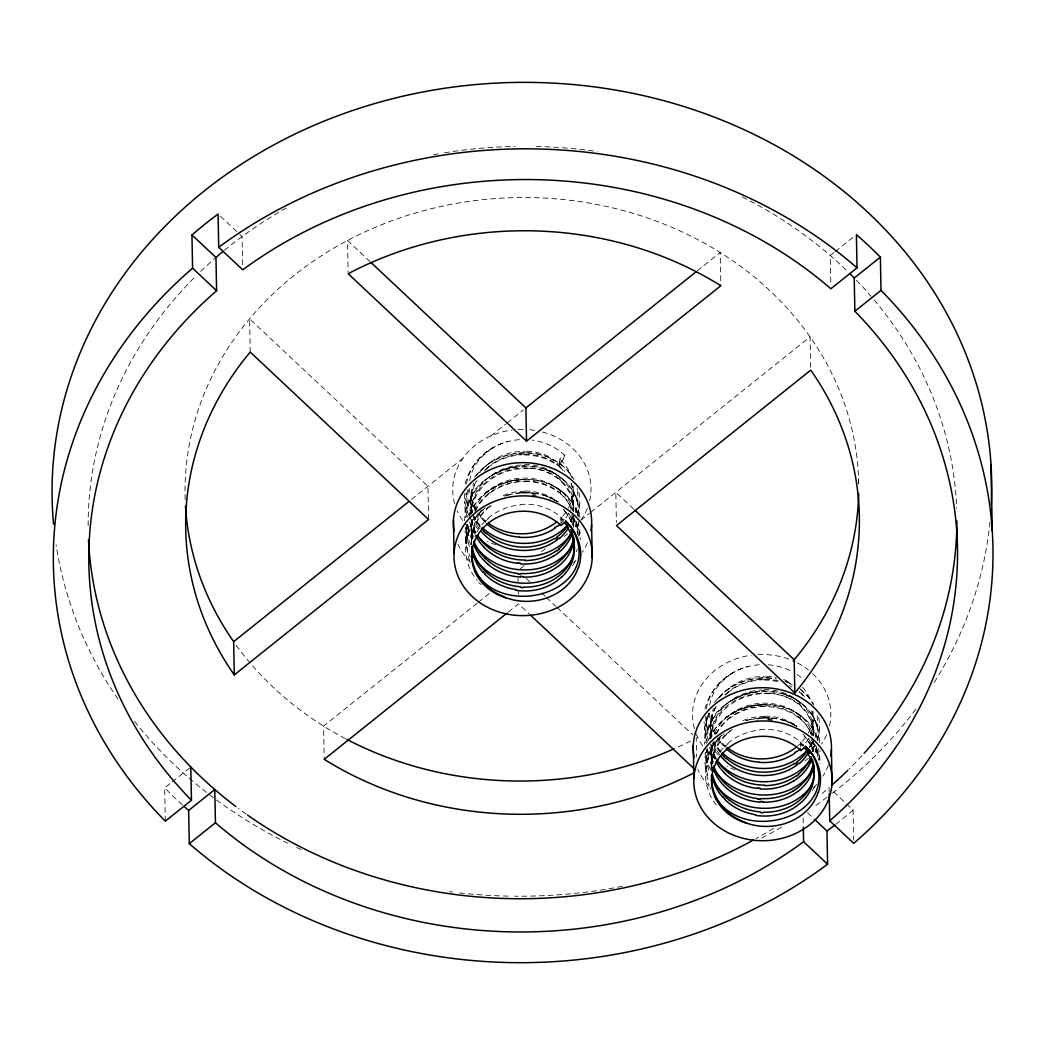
<?xml version="1.0" encoding="UTF-8"?>
<svg xmlns="http://www.w3.org/2000/svg" width="1045" height="1045" viewBox="0 0 1045 1045"><rect width="100%" height="100%" fill="white"/><g stroke="black" fill="none" stroke-linecap="round" stroke-linejoin="round"><path stroke-width="0.75" stroke-dasharray="5 3.75" d="M706.12 743.766C705.636 715.237 732.48 692.822 759.702 691.359M465.43 528.078C464.502 537.809 465.77 548.063 470.394 556.75M705.231 753.158L705.022 764.339L708.575 778.995M466.344 517.131C466.828 489.204 493.214 467.768 519.901 466.279M711.031 749.905L711.305 758.853L711.07 751.969L712.468 743.217M470.981 511.514L471.138 509.255A51.767 46.764 -3.3 0 1 487.27 478.636A51.767 45.98 -9.3 0 1 521.925 464.921M464.463 493.632C464.111 501.221 465.861 509.215 469.296 515.969M476.037 481.536C471.452 490.04 469.793 499.902 471.334 509.437L470.759 502.828A51.767 46.359 5.4 0 0 472.719 512.651L470.759 502.828M467.128 524.538L466.07 537.679L467.128 524.538L466.893 536.947L470.015 549.043M579.4 535.549L580.119 526.758M819.202 760.642L820.025 750.388M470.929 498.034L470.759 500.294A51.767 46.79 -2.4 0 0 471.752 512.285M710.94 734.335L710.77 736.607A51.767 46.32 5.7 0 0 710.77 737.757M578.12 515.916C582.091 485.625 549.696 463.34 521.625 466.161M817.921 740.996C821.879 710.718 789.497 688.42 761.413 691.241M573.274 510.94L573.352 501.927L573.627 510.234A51.767 43.224 5.2 0 1 573.548 511.554M813.075 736.02L813.154 727.006L813.428 735.314A51.767 42.558 -0.4 0 0 801.175 706.877M711.449 771.001C709.934 754.137 719.195 737.195 733.629 728.561M579.857 517.549L578.995 503.546L573.653 491.32L577.271 501.731C561.165 445.079 463.575 460.989 464.646 520.841M819.659 742.629L818.797 728.626L813.441 716.4L817.072 726.824C801.254 670.877 705.009 685.481 704.644 744.34M812.984 751.734L813.519 741.349A51.767 43.041 -6.6 0 1 813.532 746.548M710.809 738.671C712.403 681.209 812.644 676.024 813.428 735.314M707.178 748.076L706.538 760.486L709.241 772.66M817.765 756.841L818.457 748.311L817.347 754.15M466.514 483.73C470.067 462.778 488.133 446.607 508.183 441.473M706.302 708.81C709.855 687.871 727.934 671.687 747.972 666.553M578.708 523.31L576.148 531.748M467.611 489.909L464.62 502.436L465.443 517.471M707.034 716.57L704.421 727.516L705.244 742.564M577.323 534.557L578.59 521.808M708.993 713.343L705.27 726.079L708.993 713.343C705.427 722.591 704.866 732.95 707.569 742.486M576.997 521.546L574.423 528.339M816.785 746.626L814.826 752.086M577.258 548.965L576.317 551.708M577.258 514.558C580.171 507.034 580.628 498.321 578.408 490.614M817.059 739.638C819.972 732.127 820.429 723.401 818.209 715.694M468.656 489.739L466.096 503.533L467.781 517.406M469.701 515.303C485.089 468.539 565.319 466.592 577.794 516.152L576.971 511.044L577.663 515.655M465.156 484.057C468.839 468.813 479.146 455.372 492.861 447.835A51.884 44.935 -1.1 0 1 508.484 441.408L513.082 440.428A54.954 47.6 -1.1 0 1 520.933 439.618M704.944 709.15C708.628 693.893 718.947 680.465 732.649 672.915A51.884 44.935 -1.1 0 1 748.285 666.488L752.87 665.521A54.954 47.6 -1.1 0 1 759.859 664.738M469.035 516.948L470.681 512.507L470.054 513.97M575.233 512.638L577.833 502.906L577.65 491.516M815.035 737.718L817.791 726.562L817.19 715.198M570.348 521.102L571.85 517.406M809.64 747.423L811.651 742.499M709.855 739.05C727.137 693.723 803.553 692.339 818.261 740.265M715.825 706.629C711.292 715.12 709.45 724.995 711.122 734.53L710.561 727.908A51.767 46.803 -0.5 0 1 713.604 708.105M474.992 511.279C491.098 473.098 555.548 469.518 571.628 509.176M716.152 733.76C725.204 716.086 745.124 706.002 764.548 705.806M813.167 741.702L809.993 746.757M572.503 565.724L576.409 559.193M812.305 790.817L816.21 784.286M572.647 517.902L570.204 521.664M469.127 514.101C475.057 501.391 485.638 491.215 498.282 485.311L486.212 492.404L497.929 485.285L504.657 482.764L511.279 480.909L497.929 485.285L511.123 480.831L524.969 479.368L511.123 480.831C528.561 477.265 547.893 480.178 561.988 491.568L551.538 484.893L562.589 491.672L570.505 500.333L562.589 491.672C569.995 498.321 576.918 506.59 578.773 516.622M563.203 459.055L559.846 464.581L559.728 458.964L564.47 455.058A56.325 48.788 -1.1 0 0 531.8 440.023M708.915 739.181C714.845 726.484 725.439 716.295 738.083 710.391L726.014 717.484L737.718 710.378L751.081 705.989L737.718 710.378C758.161 701.208 783.946 702.358 801.776 716.648L791.339 709.973C803.514 715.773 813.859 726.536 817.255 739.834M571.994 525.282L575.429 520.188M812.657 749.082L815.231 745.268M472 494.977L476.298 489.295M711.802 720.057L716.099 714.375M477.408 515.107L470.198 527.555L466.057 543.4L469.127 530.52C465.691 540.931 466.161 552.518 470.394 562.628M476.246 475.736C485.781 463.079 500.96 455.359 516.557 453.308M477.526 514.937C461.315 532.65 461.577 562.236 477.173 580.262M481.418 510.326L473.868 519.339L482.947 509.072L478.44 513.84L481.758 510.221M720.266 736.529C700.816 754.999 700.385 788.27 718.673 807.733M719.3 737.692L713.67 744.419L721.742 735.288M718.098 698.295C727.66 687.101 741.832 680.308 756.345 678.388M474.574 477.291C497.564 445.144 554.007 443.733 573.992 479.603M714.375 702.371L718.228 698.138M490.392 505.911C479.302 513.578 472.34 526.824 471.53 540.187A51.767 46.79 -2 0 0 471.504 544.497L471.491 538.11L471.53 540.2A51.767 46.15 -8.7 0 1 486.709 509.555M721.847 735.105C712.416 743.74 707.765 756.123 705.845 768.493L708.915 755.6C705.845 765.018 705.871 775.39 709.085 784.769M719.195 697.08C733.499 681.536 756.214 674.966 776.801 679.015M485.128 469.767C506.093 448.893 544.941 448.462 564.587 471.465M724.93 694.86C739.155 680.987 760.956 675.997 780.027 681.301M486.487 520.41L488.302 518.764M726.275 745.49L728.104 743.844M486.265 509.176L488.093 507.543M726.066 734.256L727.895 732.623M487.832 494.246L489.726 492.704M727.633 719.326L729.514 717.784M411.443 499.458L462.935 458.272M490.915 435.883L505.911 423.891M507.165 422.898L523.401 409.901M697.328 270.773L720.188 252.485L720.828 285.729M165.319 821.161L164.679 787.917L170.897 782.94M172.151 781.947L189.576 768.01M833.988 252.537L830.252 255.529L830.801 284.018M835.229 251.545L853.896 236.601M477.238 603.174L323.584 726.079L324.224 759.31M478.505 602.155L489.935 593.011M520.371 568.663L524.12 565.672M541.61 551.669L545.359 548.677M580.837 520.292L589.589 513.304M590.83 512.298L810.11 336.895L810.75 370.139M508.353 612.03L518.503 603.905L529.214 613.951M488.629 450.682L492.861 447.835M728.417 675.762L732.649 672.915M697.668 737.326L696.231 738.083L696.597 757.076M504.578 496.166L506.211 495.63M746.012 720.71L747.658 720.214M507.87 495.134C522.539 490.954 538.789 492.012 552.531 498.739C540.814 492.848 527.085 491.542 514.258 493.697M749.33 719.77L762.955 717.784M505.976 495.565L512.899 493.919M745.764 720.658C762.484 715.577 781.503 717.001 796.577 726.144M518.268 453.112L525.139 452.772M758.069 678.192L764.94 677.852M521.938 465.43L524.472 465.352M761.727 690.51L764.274 690.431M521.716 454.209L524.263 454.131M761.518 679.289L764.052 679.211M560.93 519.848L564.222 519.796M800.731 744.928L803.357 744.889M524.224 452.054L526.719 452.08M764.013 677.134L766.507 677.173M764.679 717.745L773.222 718.215L759.48 717.915C772.268 717.236 785.592 719.143 796.538 726.21L786.637 721.246L797.152 726.419M526.863 452.798C544.941 453.164 563.568 461.968 572.764 477.97M766.651 677.878L775.338 678.636M764.561 705.806C783.763 705.506 804.271 715.551 811.416 734.256M767.814 719.26L772.307 719.509M532.519 494.429L535.562 494.951M785.709 681.471L792.489 684.436M784.886 681.17L792.437 684.384M554.738 500.032L546.848 496.166L552.491 499.04M553.902 499.758L558.134 501.913L556.789 501.064M553.941 499.536L558.134 501.913M800.522 689.478L809.013 697.146L813.794 704.683M558.657 491.79L560.42 493.253L560.381 491.189L562.027 492.704M798.458 716.87L800.222 718.346L800.17 716.269L801.815 717.797M478.871 582.653L481.157 584.612M799.83 688.629L808.294 696.924L813.284 704.343M485.794 522.304L484.031 520.619M725.374 747.175L723.832 745.699M573.627 510.234C572.425 450.134 472.784 456.613 471.021 513.591A51.767 46.137 -8.7 0 1 484.527 484.684M801.606 706.564L799.961 705.048L799.921 702.985M370.126 261.694L347.541 240.481L348.142 272.144M633.662 509.046L615.818 492.313L616.406 522.382M220.364 216.197L238.652 233.362M239.788 234.433L242.074 236.575L242.662 266.645M833.662 791.862L853.086 810.097L853.66 840.167M807.537 812.762L813.258 818.117M526.197 578.473L529.763 581.83M541.65 592.985L545.216 596.329M546.404 597.453L555.927 606.374M557.116 607.498L692.665 734.74M561.805 481.484L560.159 479.968L560.12 477.892A51.767 42.976 -6.3 0 0 556.476 475.083M721.168 751.904L712.951 741.885M804.376 696.545L799.686 690.797M480.191 525.661L473.163 516.792M718.568 754.999C709.45 746.378 705.401 734.099 704.03 721.899M477.787 528.796L472.928 523.231L470.015 517.419M720.005 752.021L713.918 741.819M480.217 526.941L475.253 519.417L473.006 514.062M803.683 734.766L809.953 743.661L812.71 751.081A51.767 42.558 -0.1 0 0 804.18 736.059M563.882 509.673L567.357 513.957L572.242 523.467M716.165 759.388L709.072 746.953M475.397 533.015L469.27 521.873M812.501 741.375L815.1 745.085L818.627 759.898M578.904 536.242L575.312 520.005L580.014 532.454L580.288 539.782M812.553 742.015L816.106 748.743L818.065 755.653L815.1 745.085M572.764 516.922L576.304 523.649L578.277 530.573L575.312 520.005M713.8 762.158L709.111 754.79L707.178 748.677M474.012 537.065L469.309 529.71L467.86 525.112M811.26 739.677L814.316 744.745L812.879 742.172M571.458 514.597L574.515 519.665L573.823 518.359M712.168 766.259L708.366 757.586L706.603 749.983M471.556 514.035L467.442 503.808L465.835 493.031M471.608 539.782L466.801 524.89M710.613 737.705L706.851 727.372L705.61 716.556M710.522 769.721L706.642 760.838L705.362 752.269M470.733 544.641L466.854 535.758L465.574 527.189M710.182 787.721L710.809 789.171M714.793 756.75L711.345 745.751M474.992 531.657L471.543 520.671M571.21 483.103L573.143 490.706L573.365 496.963L573.248 490.941M815.936 746.274L819.803 757.534L820.025 763.399M712.585 727.921L711.919 725.792A51.414 44.53 -1.1 0 0 715.263 733.747M472.784 502.841L472.118 500.699A51.414 44.53 -1.1 0 0 476.18 509.895M577.088 488.72L577.389 490.118M712.625 763.529L710.979 752.204M472.823 538.449L471.23 524.812A51.767 46.803 -1.1 0 1 471.543 520.253M811.9 710.665L813.167 722.043L813.049 716.021M817.386 739.951L816.772 736.124L817.229 739.194M812.919 739.298L813.65 744.458A51.767 43.172 5 0 1 813.519 750.963M573.3 515.498L573.849 519.365A51.767 43.172 5 0 1 573.535 527.438M813.519 741.349L813.65 744.458A51.767 42.584 -2.6 0 0 813.337 741.872M711.318 765.28L711.279 763.19L711.475 768.702M711.279 763.19L711.384 767.879M829.181 792.319L829.09 787.577A434.393 376.187 -1.1 0 1 820.599 794.736M803.148 817.961L803.331 827.457M800.692 742.864L800.77 747.044M559.911 466.671L559.767 458.99A51.414 44.53 -1.1 0 1 571.497 477.356M560.891 517.784L560.982 522.657M518.02 578.577L518.085 581.738M518.268 591.235L518.333 594.409M428.581 519.496L427.954 486.252L249.585 318.843L250.225 352.074M858.585 478.728L858.65 485.154M561.374 519.522A51.649 42.218 -2.7 0 1 562.432 520.488M573.209 486.33A51.414 44.53 -1.1 0 1 568.153 508.471M565.737 512.324A51.414 44.53 -1.1 0 1 559.924 519.065M486.16 521.481A51.414 44.53 -1.1 0 1 478.532 513.422M471.909 500.764A53.386 46.241 -1.1 0 1 469.401 488.577M469.767 480.883A53.386 46.241 -1.1 0 1 488.799 450.852M476.964 531.983A51.767 46.803 -1.6 0 1 486.147 520.11M487.937 518.411A51.767 46.045 -9 0 1 520.149 504.996M520.123 504.526A51.767 44.883 -10.6 0 1 561.23 517.497M561.034 517.667A51.767 43.054 -6.6 0 1 563.072 519.6M483.835 520.776A51.767 46.685 2.4 0 1 477.8 513.369M475.54 509.555A51.767 46.685 2.4 0 1 472.667 502.867M572.96 501.091A51.767 43.172 5 0 1 570.4 509.96M568.611 513.591A51.767 43.172 5 0 1 561.492 522.84M571.014 483.156A51.767 42.571 0.3 0 1 573.091 501.104M559.506 466.984A51.767 42.571 0.3 0 1 564.143 471.713M556.162 463.954A51.767 43.119 -6.8 0 1 559.767 466.788M532.31 495.356A51.767 43.08 -6.7 0 1 536.803 496.088M488.342 507.765A51.767 45.066 -10.6 0 1 491.215 505.519M560.159 493.462A51.767 42.584 -2.6 0 1 571.471 509.215M573.718 518.072A51.767 42.584 -2.6 0 1 573.849 519.365M524.734 481.431A51.767 43.119 -7 0 1 558.2 492.195M490.131 493.109A51.767 44.53 -10.3 0 1 524.721 481.497M475.227 511.358A51.767 46.176 -8.5 0 1 488.146 494.533M472.327 539.455A51.767 46.777 -3.3 0 1 471.87 522.356A51.767 46.176 -8.5 0 1 472.418 519.535L471.269 526.889L471.517 533.76L471.19 527.124A51.767 46.359 5.4 0 0 473.006 538.41M564.378 510.979A51.767 42.558 -0.1 0 1 572.399 524.773M563.542 509.242A51.767 43.172 -7.2 0 1 563.921 509.647M471.635 543.269A51.767 46.346 5.5 0 1 471.896 533.564A51.767 46.711 -4.3 0 1 485.128 507.752M503.063 495.513A51.767 46.058 -9 0 1 524.995 491.294M525.034 491.085A51.767 44.608 -10.4 0 1 553.249 498.491M529.423 468.108A51.767 43.158 -7.1 0 1 559.846 480.23M484.553 484.684A51.767 44.23 -10 0 1 529.345 468.683M474.939 534.073A51.767 46.79 -0.2 0 1 471.151 520.188M568.493 513.121A51.767 43.002 -6.3 0 1 573.823 527.999M474.208 510.195A51.767 46.803 -1.1 0 1 483.913 495.252M483.783 495.173A51.767 46.032 -9.1 0 1 529.815 478.31A51.767 44.047 -9.7 0 1 560.603 491.006M524.211 454.954A51.767 43.106 -6.9 0 1 555.796 464.333M487.636 467.938A51.767 44.857 -10.5 0 1 521.729 454.771M471.034 498.034A51.767 46.215 -8.4 0 1 477.056 480.4M484.318 471.06A51.767 46.215 -8.4 0 1 487.649 467.99M478.937 528.195A51.767 46.79 -2.4 0 1 473.411 517.837M572.817 516.726A51.767 43.224 5.2 0 1 571.341 521.795M561.374 481.784A51.767 42.558 -0.4 0 1 573.705 510.234M562.523 492.365A51.767 43.041 -6.6 0 1 572.973 511.096M476.011 532.819A51.767 46.32 5.7 0 1 471.517 519.522M470.981 513.813A51.767 46.32 5.7 0 1 470.995 511.527M524.525 464.529A51.767 44.674 -10.5 0 1 556.867 474.691M560.773 477.395A51.767 43.106 -6.9 0 1 573.156 510.757M572.111 516.125A51.767 42.636 1.3 0 1 570.217 521.063M479.825 526.262A51.767 46.359 5.4 0 1 474.234 516.7M470.759 502.828A51.767 46.803 -0.5 0 1 473.803 483.025M479.707 472.719A51.767 46.803 -0.5 0 1 490.771 462.138M490.614 461.968A51.767 46.071 -9 0 1 524.25 451.309M526.811 451.192A51.767 44.517 -10.3 0 1 550.702 457.527M549.97 458.507A51.649 43.864 -10.6 0 1 559.545 464.829M564.365 455.15A9.261 3.409 -47.7 0 1 563.294 459.016M801.175 744.602A51.649 42.218 -2.7 0 1 802.22 745.581M812.997 711.423A51.414 44.53 -1.1 0 1 807.955 733.564M805.538 737.404A51.414 44.53 -1.1 0 1 797.57 746.078M725.961 746.561A51.414 44.53 -1.1 0 1 718.32 738.515M802.534 687.127A51.414 44.53 -1.1 0 1 810.815 701.025M711.71 725.844A53.386 46.241 -1.1 0 1 709.163 712.964M709.673 705.257A53.386 46.241 -1.1 0 1 728.587 675.945M719.94 752.021A51.767 46.803 -1.6 0 1 725.935 745.189M727.725 743.504A51.767 46.045 -9 0 1 759.95 730.076M759.924 729.606A51.767 44.883 -10.6 0 1 801.019 742.59M800.823 742.747A51.767 43.054 -6.6 0 1 803.644 745.49M723.636 745.856A51.767 46.685 2.4 0 1 717.588 738.449M715.329 734.648A51.767 46.685 2.4 0 1 712.455 727.947M810.698 733.812A51.767 43.172 5 0 0 812.762 726.184A51.767 42.571 0.3 0 0 811.26 709.464M808.399 738.671A51.767 43.172 5 0 1 802.86 746.287M799.294 692.064A51.767 42.571 0.3 0 1 804.807 697.851M799.125 691.503A51.767 43.119 -6.8 0 1 799.556 691.868M767.539 720.057A51.767 43.08 -6.7 0 1 773.613 720.645M728.143 732.845A51.767 45.066 -10.6 0 1 731.017 730.599M756.684 720.175A51.767 45.066 -10.6 0 1 758.239 719.966M726.497 734.648A51.767 46.15 -8.7 0 0 711.423 765.267A51.767 46.79 -2 0 0 711.266 768.14M799.947 718.555A51.767 42.584 -2.6 0 1 811.73 735.536M798.001 717.288A51.767 43.119 -7 0 0 764.535 706.524A51.767 44.53 -10.3 0 0 729.919 718.202M711.645 747.436A51.767 46.176 -8.5 0 1 712.559 743.23M716.321 733.838A51.767 46.176 -8.5 0 1 727.947 719.613M712.115 764.535A51.767 46.777 -3.3 0 1 711.671 747.449M802.952 733.93A51.767 43.172 -7.2 0 1 803.344 734.335M711.436 768.349A51.767 46.346 5.5 0 1 711.697 758.644M711.632 758.644A51.767 46.711 -4.3 0 1 724.067 733.708M742.864 720.606A51.767 46.058 -9 0 1 764.796 716.387M764.822 716.178A51.767 44.608 -10.4 0 1 796.721 726.001M769.224 693.188A51.767 43.158 -7.1 0 1 799.634 705.31M769.146 693.762A51.767 44.23 -10 0 0 724.342 709.764A51.767 46.137 -8.7 0 0 711.018 737.535M714.741 759.153A51.767 46.79 -0.2 0 1 710.953 745.268M808.294 738.201A51.767 43.002 -6.3 0 1 813.206 750.506M712.794 763.49A51.767 46.359 5.4 0 1 711.018 752.204M710.953 749.905A51.767 46.803 -1.1 0 1 711.514 744.197M714.571 733.93A51.767 46.803 -1.1 0 1 723.702 720.345M723.584 720.253A51.767 46.032 -9.1 0 1 769.603 703.403A51.767 44.047 -9.7 0 1 800.392 716.086M764.013 680.034A51.767 43.106 -6.9 0 1 779.674 682.111M789.367 685.768A51.767 43.106 -6.9 0 1 791.927 687.127M727.438 693.018A51.767 44.857 -10.5 0 1 761.518 679.851M716.125 706.747A51.767 46.215 -8.4 0 0 710.822 723.114L710.561 725.387A51.767 46.79 -2.4 0 0 711.554 737.378M725.191 695.082A51.767 46.215 -8.4 0 1 727.451 693.07M719.626 754.49A51.767 46.79 -2.4 0 1 713.199 742.917M812.618 741.806A51.767 43.224 5.2 0 1 811.129 746.888M802.312 717.445A51.767 43.041 -6.6 0 1 812.461 734.896M813.598 746.561A51.767 42.558 -0.7 0 1 812.801 751.708M716.504 759.179A51.767 46.32 5.7 0 1 711.318 744.602M710.835 734.335A51.767 46.764 -3.3 0 1 727.059 703.729M726.954 703.598A51.767 45.98 -9.3 0 1 761.727 690M764.313 689.609A51.767 44.674 -10.5 0 1 796.656 699.784M796.264 700.176A51.767 42.976 -6.3 0 1 799.869 703.024M800.561 702.488A51.767 43.106 -6.9 0 1 813.036 735.327M811.508 742.459A51.767 42.636 1.3 0 1 809.431 747.345M720.345 752.282A51.767 46.359 5.4 0 1 714.035 741.793M719.496 697.812A51.767 46.803 -0.5 0 1 730.573 687.218M730.403 687.048A51.767 46.071 -9 0 1 764.052 676.389M766.612 676.272A51.767 44.517 -10.3 0 1 776.069 677.408M783.567 679.524A51.767 44.517 -10.3 0 1 790.49 682.607M789.772 683.6A51.649 43.864 -10.6 0 1 792.332 684.971M768.206 664.751A56.325 48.788 -1.1 0 1 792.776 671.935M797.1 674.521A56.325 48.788 -1.1 0 1 803.017 679.067M989.968 522.134A469.845 406.897 -1.1 0 1 933.081 684.161M915.825 709.15A469.845 406.897 -1.1 0 1 832.133 793.377M827.065 797.217A469.845 406.897 -1.1 0 1 814.12 806.505M781.569 827.157A469.845 406.897 -1.1 0 1 760.237 838.808M622.441 886.291A469.845 406.897 -1.1 0 1 514.597 896.192M508.21 896.101A469.845 406.897 -1.1 0 1 458.886 892.835M452.55 892.077A469.845 406.897 -1.1 0 1 449.389 891.685M301.208 849.585A469.845 406.897 -1.1 0 1 293.828 846.15M287.989 843.315A469.845 406.897 -1.1 0 1 134.087 720.867M117.941 699.04A469.845 406.897 -1.1 0 1 56.13 545.007M690.562 741.009A336.869 291.738 -1.1 0 1 673.176 749.226M345.464 738.671A336.869 291.738 -1.1 0 1 235.491 644.256M185.174 499.628A336.869 291.738 -1.1 0 1 514.636 197.636A336.869 291.738 -1.1 0 1 858.716 483.835M812.618 673.62A69.153 59.879 -1.1 0 1 829.482 725.805M826.608 734.648A69.153 59.879 -1.1 0 1 821.527 744.092M816.929 750.114A69.153 59.879 -1.1 0 1 814.943 752.309M808.438 758.265A69.153 59.879 -1.1 0 1 804.898 760.904M735.327 769.865A69.153 59.879 -1.1 0 1 726.745 766.22M715.159 758.892A69.153 59.879 -1.1 0 1 706.969 751.237M702.658 745.843A69.153 59.879 -1.1 0 1 695.865 733.054M694.429 728.613A69.153 59.879 -1.1 0 1 751.198 655.228M757.952 654.588A69.153 59.879 -1.1 0 1 792.019 660.401M797.387 662.909A69.153 59.879 -1.1 0 1 808.464 670.054M542.42 432.003A69.153 59.879 -1.1 0 1 589.615 501.025M587.355 508.236A69.153 59.879 -1.1 0 1 581.542 519.274M578.799 523.022A69.153 59.879 -1.1 0 1 574.345 528.052M567.788 533.851A69.153 59.879 -1.1 0 1 564.196 536.438M495.996 544.941A69.153 59.879 -1.1 0 1 487.231 541.271M474.495 533.12A69.153 59.879 -1.1 0 1 457.161 510.652M454.666 503.651A69.153 59.879 -1.1 0 1 512.35 430.017M518.111 429.508A69.153 59.879 -1.1 0 1 523.924 429.417M529.724 429.743A69.153 59.879 -1.1 0 1 535.445 430.501M862.007 755.587A434.393 376.187 -1.1 0 1 848.893 769.211M773.574 828.332A434.393 376.187 -1.1 0 1 756.123 838.573M246.254 814.159A434.393 376.187 -1.1 0 1 238.456 808.49M88.159 525.661A434.393 376.187 -1.1 0 1 196.146 275.828M200.679 271.413A434.393 376.187 -1.1 0 1 214.761 258.52M224.44 250.304A434.393 376.187 -1.1 0 1 286.199 207.994M433.375 154.751A434.393 376.187 -1.1 0 1 439.71 153.615M444.478 152.805A434.393 376.187 -1.1 0 1 515.198 146.404M536.229 146.431A434.393 376.187 -1.1 0 1 597.309 151.564M742.263 196.943A434.393 376.187 -1.1 0 1 846.476 270.341M856.417 280.282A434.393 376.187 -1.1 0 1 871.151 296.44M874.169 299.98A434.393 376.187 -1.1 0 1 956.671 508.497M853.086 810.097A469.845 406.897 -1.1 0 1 835.869 824.218M182.483 804.95A469.845 406.897 -1.1 0 1 164.679 787.917M828.371 764.992A69.153 59.879 -1.1 0 1 822.99 776.043M816.589 784.455A69.153 59.879 -1.1 0 1 813.467 787.656M709.333 786.336A69.153 59.879 -1.1 0 1 697.746 769.329M587.46 542.799A69.153 59.879 -1.1 0 1 582.365 552.243M575.782 560.46A69.153 59.879 -1.1 0 1 573.666 562.576M470.55 562.262A69.153 59.879 -1.1 0 1 457.958 544.249M706.381 755.822L705.871 762.759L706.916 749.618L706.381 755.822M573.836 521.481L573.352 525.361A51.767 42.558 -0.7 0 0 573.796 521.481A51.767 43.041 -6.6 0 0 573.823 518.856L573.836 521.455M469.923 500.385L467.089 506.812L472.732 494.664L469.923 500.385M709.725 725.465L706.89 731.905L712.533 719.757L709.725 725.465M496.793 472.601L490.418 475.958L503.102 469.923L496.793 472.601M736.594 697.681L730.207 701.051L742.89 695.003L736.594 697.681M509.686 467.925L502.815 469.871L516.465 466.645L509.686 467.925M749.487 693.018L742.616 694.964L756.266 691.725L749.487 693.018M764.809 704.356L750.911 705.911L764.77 704.448M526.602 492.665L519.678 492.835L533.42 493.122L526.602 492.665M549.657 471.06L543.779 468.722L555.444 473.986L549.657 471.06M789.445 696.14L783.567 693.815L795.245 699.066L789.445 696.14M712.05 736.372L710.561 727.908A51.767 46.359 5.4 0 0 712.102 736.359"/><path stroke-width="1.5" d="M580.667 554.712L580.667 555.117A54.98 47.613 -1.1 0 1 578.695 567.161M574.345 548.063L574.175 550.127M814.146 773.156L813.977 775.22A51.767 42.597 0.5 0 1 797.204 802.168A51.767 43.394 5.8 0 1 763.059 812.252M573.992 538.645L573.966 538.906A51.767 43.158 4.9 0 1 557.939 566.534M572.699 545.268L573.444 543.988M812.501 770.348C791.81 803.435 737.927 802.612 715.642 771.654M572.32 559.571C550.819 592.071 496.95 590.386 475.344 558.814M812.122 784.664C790.621 817.164 736.751 815.466 715.146 783.907M571.902 546.535C549.892 579.374 494.794 576.853 474.012 543.922M571.484 533.486C550.532 564.222 500.294 563.83 477.382 535.576M811.286 758.565C790.333 789.302 740.095 788.91 717.183 760.655M567.344 525.217C546.026 548.886 505.715 549.056 482.581 527.947M807.145 750.297C785.827 773.966 745.516 774.136 722.369 753.027M558.827 538.136L556.998 539.573M559.049 549.37L557.207 550.793M798.628 763.229L796.786 764.653M798.837 774.449L797.008 775.886M234.289 674.913A336.869 291.738 -1.1 0 1 250.225 352.074L428.581 519.496L234.289 674.913L233.662 641.669L408.895 501.495M526.536 441.147L348.181 273.725A336.869 291.738 -1.1 0 1 720.828 285.729L526.536 441.147L525.896 407.903L696.061 271.791M191.953 234.942L215.962 257.475L216.602 290.706A434.393 376.187 -1.1 0 0 191.457 800.248L165.319 821.161A469.845 406.897 -1.1 0 1 192.593 268.186L191.953 234.942A469.845 406.897 -1.1 0 1 218.078 214.055L218.718 247.286L242.714 269.819A434.393 376.187 -1.1 0 1 830.893 288.76L857.031 267.86L856.391 234.616A469.845 406.897 -1.1 0 1 880.373 257.122L881.013 290.366A469.845 406.897 -1.1 0 1 853.726 843.341L829.73 820.808L829.207 793.9M188.662 810.424L214.8 789.511L215.44 822.755L189.302 843.668L188.662 810.424A469.845 406.897 -1.1 0 1 184.521 806.792M829.73 820.808A434.393 376.187 -1.1 0 0 854.862 311.266L854.222 278.035L880.373 257.122M503.808 597.009L506.093 597.844A51.414 44.53 -1.1 0 1 480.243 531.435A51.414 44.53 -1.1 0 1 561.034 525.465L565.841 521.625A9.261 3.462 -46.8 0 0 565.711 520.946M854.862 311.266L881.013 290.366M507.086 613.049L324.224 759.31A336.869 291.738 -1.1 0 0 694.05 772.804M818.196 792.175A53.399 46.254 -1.1 0 1 745.908 822.885A51.414 44.53 -1.1 0 1 720.044 756.528A51.414 44.53 -1.1 0 1 800.836 750.545L805.643 746.705A56.325 48.788 -1.1 0 1 820.56 779.805L820.469 780.092A54.98 47.613 -1.1 0 1 818.483 792.241M556.737 526.275L554.856 527.607M556.959 537.509L555.065 538.841M796.538 751.368L794.657 752.7M796.747 762.589L794.866 763.921M523.049 576.5L520.501 576.37M523.271 587.721L520.723 587.59M762.85 801.58L760.303 801.45M763.059 812.801L760.525 812.67M520.253 563.072L517.758 562.837M520.462 574.293L517.967 574.058M760.055 788.152L757.547 787.917M760.264 799.386L757.769 799.138M745.882 822.924L743.596 822.088M486.016 533.525L484.24 531.84M725.818 758.605L724.041 756.92M371.315 262.804L525.896 407.903M634.851 510.169L794.187 659.735L794.827 692.966L616.459 525.544L810.75 370.139A336.869 291.738 -1.1 0 1 794.827 692.966M814.395 819.189L826.974 830.997L827.601 864.228A469.845 406.897 -1.1 0 1 189.302 843.668M192.593 268.186L216.602 290.706M215.44 822.755A434.393 376.187 -1.1 0 0 803.605 841.708L827.601 864.228M530.403 615.061L694.494 769.094M724.851 798.876L723.192 797.152M725.06 810.11L723.414 808.373M485.05 573.796L483.404 572.059M485.272 585.017L483.613 583.293M714.675 796.133C744.131 846.685 845.81 815.4 812.174 753.954A58.833 48.684 -4.1 0 0 806.361 747.044M474.874 571.053C504.33 621.605 606.022 590.307 572.373 528.875A58.833 48.684 -4.1 0 0 565.476 520.906M714.702 770.348L712.964 767.644M473.594 556.136L474.443 557.481M990.987 464.476L992.267 530.951M831.402 749.827L832.042 783.071A69.153 59.879 -1.1 0 1 725.857 831.559A69.153 59.879 -1.1 0 1 730.977 727.908A69.153 59.879 -1.1 0 1 832.042 783.071M803.331 827.457L803.605 841.708M800.823 749.84L800.836 750.545M693.24 745.385L693.88 778.616M591.601 524.747L592.241 557.991A69.153 59.879 -1.1 0 1 486.069 606.479A69.153 59.879 -1.1 0 1 491.176 502.815A69.153 59.879 -1.1 0 1 592.241 557.991M561.008 524.054L561.034 525.465M453.439 520.292L454.079 553.536M190.817 767.004L191.457 800.248M556.658 521.925A51.414 44.53 -1.1 0 1 488.485 523.297M565.802 521.651A56.325 48.788 -1.1 0 1 580.759 554.712M578.408 567.095A53.399 46.254 -1.1 0 1 506.107 597.805M503.951 596.682A51.767 45.601 7.9 0 1 485.481 584.847M484.031 582.979A51.767 46.307 5.7 0 1 471.739 552.857M471.739 549.97A51.767 46.803 -1.6 0 1 472.013 547.123M519.705 537.117A51.767 46.241 6.1 0 1 486.474 523.741M555.208 527.986A51.767 44.844 8.3 0 1 519.731 537.313M559.806 524.407A51.767 43.172 5 0 1 557.103 526.615M483.077 572.294A51.767 46.79 -2 0 1 471.713 547.345M515.681 589.55A51.767 46.202 6.2 0 1 484.71 574.071M561.727 576.853A51.767 45.092 8.4 0 1 515.564 590.229M561.91 576.971A51.767 43.224 5.3 0 0 574.371 550.14L574.436 548.05A51.767 42.558 -0.7 0 0 567.788 528.365M564.391 522.526A51.649 42.218 -2.7 0 1 568.598 527.999M488.015 564.156A51.767 46.777 -3.3 0 1 473.529 543.622M520.475 577.088A51.767 46.241 6.1 0 1 487.871 564.274M557.782 566.429A51.767 44.504 8.1 0 1 523.062 577.114M570.727 529.671A51.767 43.041 -6.6 0 1 574.227 548.063M574.123 550.127A51.767 42.597 0.5 0 1 557.403 577.075A51.767 43.394 5.8 0 1 523.258 587.159M520.763 586.82A51.767 44.687 8.3 0 1 489.021 574.606A51.767 46.346 5.5 0 1 472.04 546.391M484.292 547.41A51.767 46.79 -0.2 0 1 475.579 535.393M517.706 563.333A51.767 46.15 6.4 0 1 484.188 547.502M553.719 555.862A51.767 44.922 8.4 0 1 520.214 563.895M572.49 532.31A51.767 43.172 5 0 1 553.837 555.966M573.47 538.632A51.767 42.545 -1.8 0 1 553.092 566.129A51.767 43.289 5.5 0 1 520.501 573.47M518.033 573.496A51.767 45.105 8.3 0 1 485.076 558.2M485.089 558.161A51.767 46.359 5.4 0 1 473.921 541.14M480.635 530.651A51.767 46.215 6.2 0 0 525.099 550.441A51.767 44.282 7.9 0 0 557.22 539.795M568.428 527.882A51.767 43.224 5.2 0 1 559.362 538.58M570.975 532.859A51.767 42.558 -0.7 0 1 558.605 549.004M556.854 550.467A51.767 43.328 5.6 0 1 525.243 560.603M525.217 560.042A51.767 44.465 8.1 0 1 481.784 541.284M481.732 541.297A51.767 46.32 5.7 0 1 477.447 535.353M567.605 525.766A51.767 42.636 1.3 0 1 556.685 537.248M554.608 538.345A51.767 43.302 5.5 0 1 520.018 546.992A51.767 44.765 8.3 0 1 486.421 533.172M484.527 531.605A51.767 46.359 5.4 0 1 481.301 528.117M796.447 747.005A51.414 44.53 -1.1 0 1 727.085 747.475M805.512 746.025A9.261 3.462 -46.8 0 1 805.538 746.783M743.753 821.762A51.767 45.601 7.9 0 1 725.282 809.927M723.832 808.072A51.767 46.307 5.7 0 1 711.554 776.513M711.462 776.487A51.767 46.803 -1.6 0 1 711.527 775.063M712.024 770.779A51.767 46.803 -1.6 0 1 712.285 769.368M759.506 762.197A51.767 46.241 6.1 0 1 726.262 748.821M794.997 753.066A51.767 44.844 8.3 0 1 759.519 762.393M800.457 748.716A51.767 43.172 5 0 1 796.904 751.695M722.879 797.387A51.767 46.79 -2 0 1 711.919 775.272M755.47 814.63A51.767 46.202 6.2 0 1 724.498 799.151M801.528 801.933A51.767 45.092 8.4 0 1 755.365 815.322M801.711 802.051A51.767 43.224 5.3 0 0 814.173 775.22L814.238 773.13A51.767 42.558 -0.7 0 0 807.589 753.445M804.193 747.606A51.649 42.218 -2.7 0 1 808.399 753.079M712.873 767.33A51.767 46.777 -3.3 0 0 727.816 789.236A51.767 46.241 6.1 0 0 760.264 802.181M797.57 791.509A51.767 44.504 8.1 0 1 762.85 802.194M813.65 765.293A51.767 43.158 4.9 0 1 797.74 791.614M812.474 759.715A51.767 43.041 -6.6 0 1 814.029 773.156M809.261 752.361A51.767 43.041 -6.6 0 1 809.914 753.549M760.564 811.9A51.767 44.687 8.3 0 1 728.822 799.699M728.783 799.725A51.767 46.346 5.5 0 1 712.403 774.293M724.094 772.49A51.767 46.79 -0.2 0 1 716.06 761.779M757.494 788.413A51.767 46.15 6.4 0 1 723.976 772.582M793.521 780.955A51.767 44.922 8.4 0 1 760.015 788.975M811.887 758.67A51.767 43.172 5 0 1 793.625 781.046M813.415 762.941A51.767 42.545 -1.8 0 1 792.894 791.222M792.881 791.169A51.767 43.289 5.5 0 1 760.303 798.55M757.821 798.589A51.767 45.105 8.3 0 1 724.864 783.293A51.767 46.359 5.4 0 1 713.722 766.22M764.888 775.521A51.767 46.215 6.2 0 1 720.436 755.731M797.021 764.875A51.767 44.282 7.9 0 1 764.901 775.494M808.908 751.773A51.767 43.224 5.2 0 1 799.151 763.66M811.273 756.711A51.767 42.558 -0.7 0 1 798.406 774.084M796.656 775.547A51.767 43.328 5.6 0 1 765.044 785.683M765.005 785.122A51.767 44.465 8.1 0 1 721.572 766.364A51.767 46.32 5.7 0 1 717.236 760.433M806.649 751.982A51.767 42.636 1.3 0 1 796.473 762.341M794.409 763.425A51.767 43.302 5.5 0 1 759.806 772.072A51.767 44.765 8.3 0 1 726.223 758.252M724.329 756.698A51.767 46.359 5.4 0 1 721.873 754.098M53.569 524.159A469.845 406.897 -1.1 0 1 513.069 82.477A469.845 406.897 -1.1 0 1 991.287 504.408M858.676 493.606A336.869 291.738 -1.1 0 1 794.187 659.735L793.194 660.91A69.153 59.879 -1.1 0 1 794.618 661.55M673.176 749.226A336.869 291.738 -1.1 0 1 346.875 739.416M233.662 641.669A336.869 291.738 -1.1 0 1 185.487 506.146M834.772 825.08A469.845 406.897 -1.1 0 1 826.974 830.997M218.718 247.286A469.845 406.897 -1.1 0 1 857.031 267.86M956.893 520.946A434.393 376.187 -1.1 0 1 864.124 753.262M847.769 770.322A434.393 376.187 -1.1 0 1 831.493 785.474M753.393 840.089A434.393 376.187 -1.1 0 1 247.574 815.087M235.896 806.57A434.393 376.187 -1.1 0 1 88.498 539.651M215.962 257.475A434.393 376.187 -1.1 0 1 223.225 251.309M850.382 274.169A434.393 376.187 -1.1 0 1 854.222 278.035M694.102 757.69A69.153 59.879 -1.1 0 1 761.714 687.728A69.153 59.879 -1.1 0 1 830.723 756.005M454.039 531.082A69.153 59.879 -1.1 0 1 522.813 462.635A69.153 59.879 -1.1 0 1 590.934 530.912"/></g></svg>
